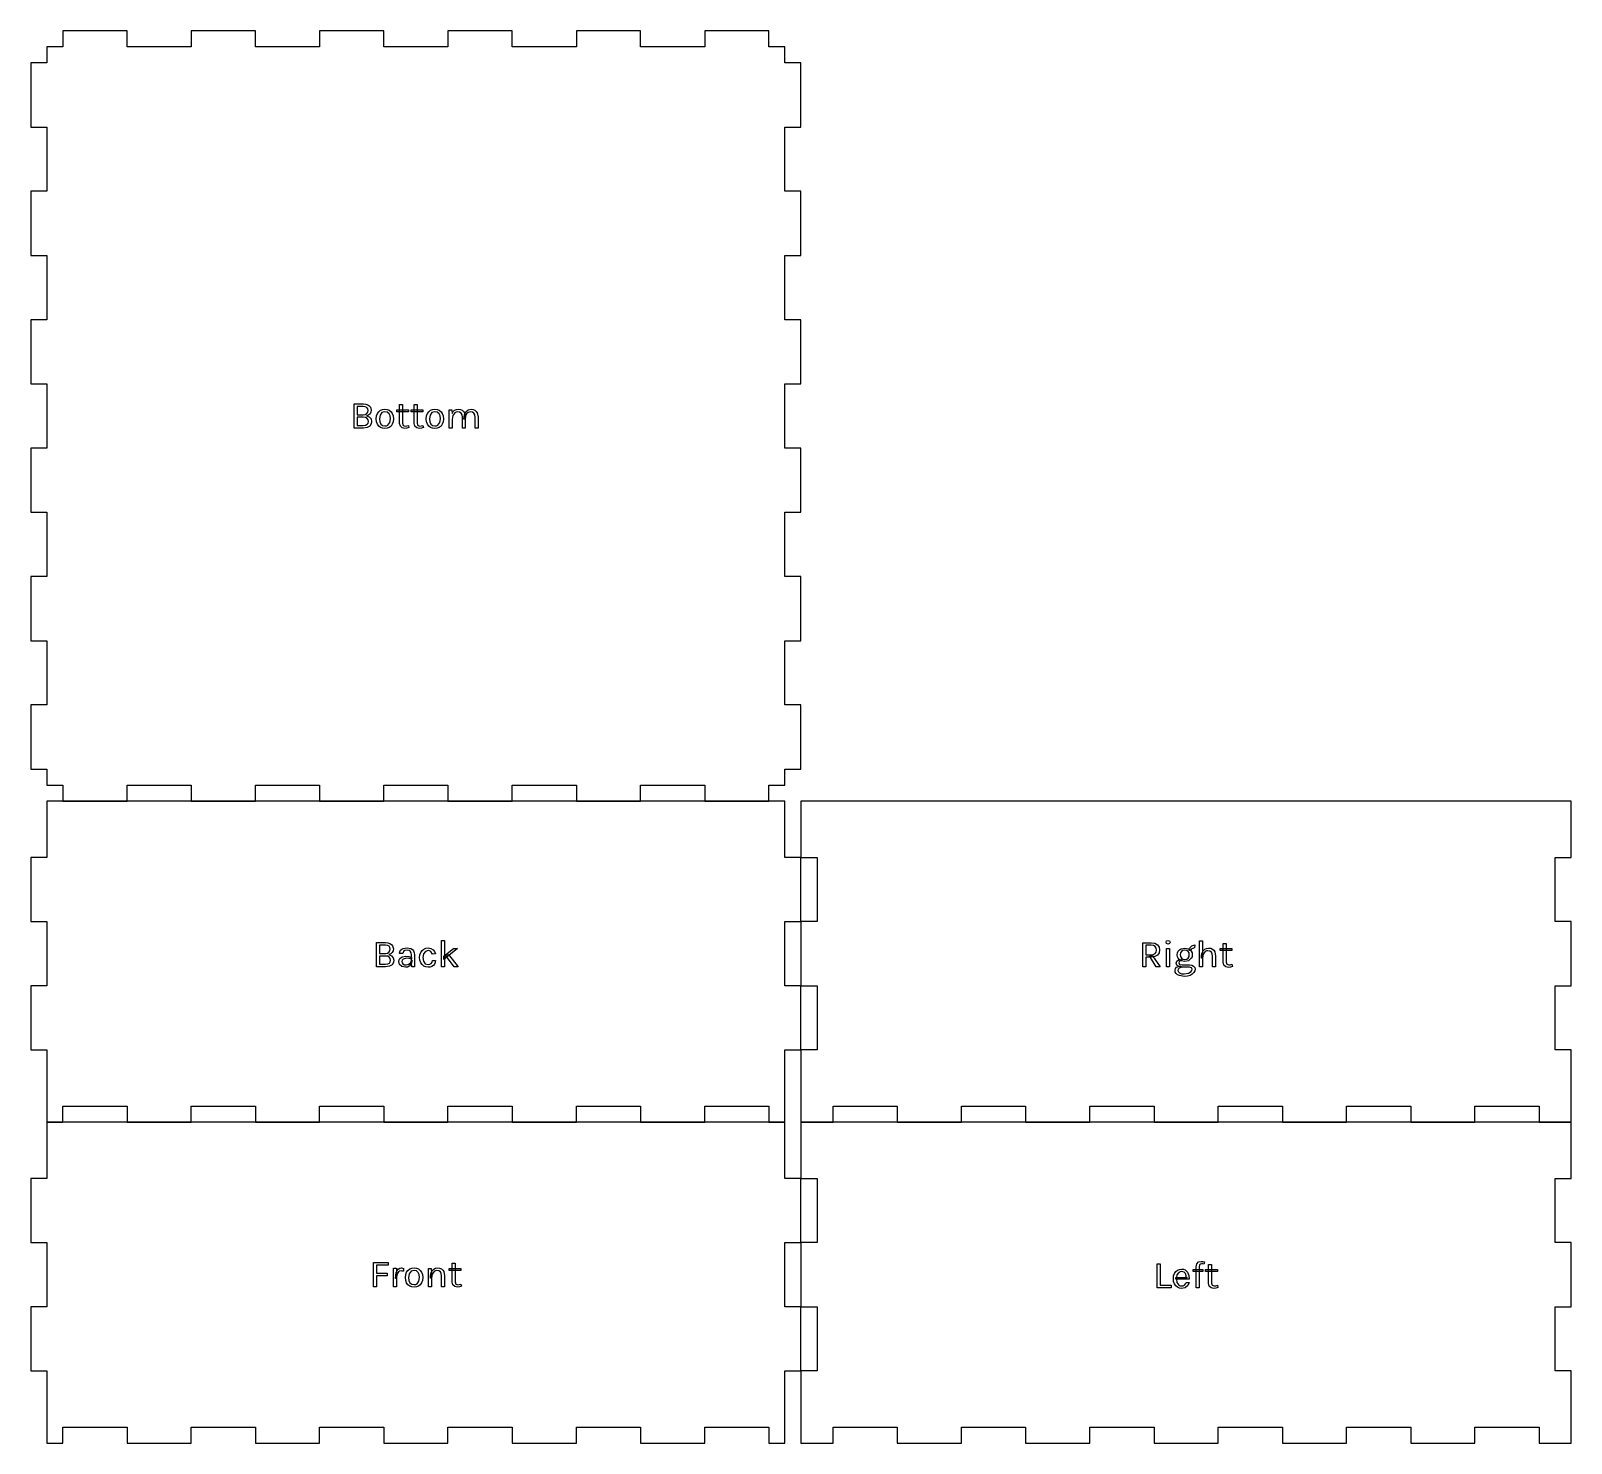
# Model space of a CAD drawing. Extents: x 0 to 480, y 10 to 450.
import ezdxf

# ---------------------------------------------------------------- set-up
doc = ezdxf.new("R2010")
doc.units = 0

msp = doc.modelspace()

# ---------------------------------------------------------------- linework, layer by layer
at = {"layer": 'Layer 1'}
for p, q in [((30, 450), (10, 450)), ((10, 450), (10, 445)), ((30, 445), (30, 450)), ((70, 450), (50, 450)), ((50, 450), (50, 445)), ((70, 445), (70, 450)), ((110, 450), (90, 450)), ((90, 450), (90, 445)), ((110, 445), (110, 450)), ((150, 450), (130, 450)), ((130, 450), (130, 445)), ((150, 445), (150, 450)), ((190, 450), (170, 450)), ((170, 450), (170, 445)), ((190, 445), (190, 450)), ((230, 450), (210, 450)), ((210, 450), (210, 445)), ((230, 445), (230, 450)), ((10, 445), (5, 445)), ((5, 445), (5, 440)), ((50, 445), (30, 445)), ((90, 445), (70, 445)), ((130, 445), (110, 445)), ((170, 445), (150, 445)), ((210, 445), (190, 445)), ((235, 445), (230, 445)), ((235, 440), (235, 445)), ((5, 440), (0, 440)), ((0, 440), (0, 420)), ((240, 440), (235, 440)), ((240, 420), (240, 440)), ((0, 420), (5, 420)), ((5, 420), (5, 400)), ((235, 400), (235, 420)), ((235, 420), (240, 420)), ((5, 400), (0, 400)), ((0, 400), (0, 380)), ((240, 400), (235, 400)), ((240, 380), (240, 400)), ((0, 380), (5, 380)), ((5, 380), (5, 360)), ((235, 360), (235, 380)), ((235, 380), (240, 380)), ((5, 360), (0, 360)), ((0, 360), (0, 340)), ((240, 360), (235, 360)), ((240, 340), (240, 360)), ((0, 340), (5, 340)), ((5, 340), (5, 320)), ((235, 320), (235, 340)), ((235, 340), (240, 340)), ((100.8, 326.232), (100.8, 333.768)), ((100.8, 333.768), (103.62, 333.768)), ((103.596, 332.964), (101.736, 332.964)), ((101.736, 332.964), (101.736, 330.396)), ((104.23275, 332.8815), (103.596, 332.964)), ((103.596, 332.964), (103.596, 332.964)), ((103.596, 332.964), (103.596, 332.964)), ((103.62, 333.768), (104.3775, 333.69975)), ((104.715, 332.634), (104.23275, 332.8815)), ((104.3775, 333.69975), (104.994, 333.495)), ((105.01875, 332.2395), (104.715, 332.634)), ((104.994, 333.495), (105.471, 333.1785)), ((105.01575, 331.15725), (105.12, 331.716)), ((105.12, 331.716), (105.01875, 332.2395)), ((105.12, 331.716), (105.12, 331.716)), ((105.471, 333.1785), (105.81, 332.775)), ((105.81, 332.775), (106.08, 331.8)), ((106.08, 331.8), (105.99075, 331.19475)), ((106.08, 331.8), (106.08, 331.8)), ((108.006, 330.759), (108.41775, 331.34625)), ((108.41775, 331.34625), (108.957, 331.77)), ((108.957, 331.77), (109.60275, 332.0265)), ((109.83825, 331.24125), (109.407, 331.041)), ((109.60275, 332.0265), (110.334, 332.112)), ((110.358, 331.308), (109.83825, 331.24125)), ((110.334, 332.112), (110.334, 332.112)), ((110.334, 332.112), (111.06075, 332.0265)), ((111.0945, 331.16025), (110.358, 331.308)), ((110.358, 331.308), (110.358, 331.308)), ((111.06075, 332.0265), (111.705, 331.77)), ((111.705, 331.77), (112.2435, 331.34625)), ((112.2435, 331.34625), (112.653, 330.759)), ((114.012, 331.32), (114.012, 331.968)), ((114.012, 331.968), (117.672, 331.968)), ((117.672, 331.32), (114.012, 331.32)), ((114.936, 327.708), (114.936, 333.564)), ((114.936, 333.564), (115.86, 333.564)), ((115.86, 333.564), (115.86, 327.732)), ((117.672, 331.968), (117.672, 331.32)), ((117.672, 331.32), (117.672, 331.32)), ((118.524, 331.32), (118.524, 331.968)), ((118.524, 331.968), (122.184, 331.968)), ((122.184, 331.32), (118.524, 331.32)), ((119.448, 327.708), (119.448, 333.564)), ((119.448, 333.564), (120.372, 333.564)), ((120.372, 333.564), (120.372, 327.732)), ((122.184, 331.968), (122.184, 331.32)), ((122.184, 331.32), (122.184, 331.32)), ((123.588, 330.759), (123.99975, 331.34625)), ((123.99975, 331.34625), (124.539, 331.77)), ((124.539, 331.77), (125.18475, 332.0265)), ((125.42025, 331.24125), (124.989, 331.041)), ((125.18475, 332.0265), (125.916, 332.112)), ((125.94, 331.308), (125.42025, 331.24125)), ((125.916, 332.112), (125.916, 332.112)), ((125.916, 332.112), (126.64275, 332.0265)), ((126.6765, 331.16025), (125.94, 331.308)), ((125.94, 331.308), (125.94, 331.308)), ((126.64275, 332.0265), (127.287, 331.77)), ((127.287, 331.77), (127.8255, 331.34625)), ((127.8255, 331.34625), (128.235, 330.759)), ((130.398, 326.232), (130.398, 331.968)), ((130.398, 331.968), (131.202, 331.968)), ((131.202, 331.968), (131.31, 330.816)), ((131.31, 330.816), (131.63475, 331.368)), ((131.63475, 331.368), (132.069, 331.776)), ((132.069, 331.776), (132.60675, 332.028)), ((132.5325, 331.2135), (132.12, 331.002)), ((133.014, 331.284), (132.5325, 331.2135)), ((132.60675, 332.028), (133.242, 332.112)), ((133.62075, 331.17675), (133.014, 331.284)), ((133.014, 331.284), (133.014, 331.284)), ((133.242, 332.112), (133.242, 332.112)), ((133.242, 332.112), (133.87125, 332.03625)), ((133.87125, 332.03625), (134.403, 331.809)), ((134.403, 331.809), (134.82975, 331.44075)), ((134.82975, 331.44075), (135.144, 330.942)), ((135.123, 330.372), (135.57, 331.341)), ((135.57, 331.341), (136.284, 331.92)), ((136.284, 331.92), (137.238, 332.112)), ((137.01, 331.284), (136.3215, 331.13325)), ((137.60775, 331.17675), (137.01, 331.284)), ((137.01, 331.284), (137.01, 331.284)), ((137.238, 332.112), (137.238, 332.112)), ((137.238, 332.112), (137.86725, 332.03625)), ((137.86725, 332.03625), (138.399, 331.809)), ((138.399, 331.809), (138.82575, 331.44075)), ((138.82575, 331.44075), (139.14, 330.942)), ((101.736, 330.396), (103.584, 330.396)), ((101.736, 329.592), (101.736, 327.048)), ((103.608, 329.592), (101.736, 329.592)), ((101.736, 329.592), (101.736, 329.592)), ((101.736, 327.048), (103.608, 327.048)), ((103.584, 330.396), (104.21475, 330.48225)), ((104.304, 329.50575), (103.608, 329.592)), ((103.608, 329.592), (103.608, 329.592)), ((103.608, 327.048), (104.34525, 327.138)), ((104.856, 326.406), (103.62, 326.232)), ((104.21475, 330.48225), (104.703, 330.741)), ((104.808, 329.247), (104.304, 329.50575)), ((104.34525, 327.138), (104.841, 327.408)), ((105.27675, 330.27375), (104.652, 330.024)), ((104.652, 330.024), (104.652, 330.024)), ((104.652, 330.024), (105.465, 329.697)), ((104.703, 330.741), (105.01575, 331.15725)), ((105.114, 328.84575), (104.808, 329.247)), ((104.841, 327.408), (105.12225, 327.819)), ((105.654, 326.874), (104.856, 326.406)), ((105.216, 328.332), (105.114, 328.84575)), ((105.12225, 327.819), (105.216, 328.332)), ((105.216, 328.332), (105.216, 328.332)), ((105.723, 330.675), (105.27675, 330.27375)), ((105.465, 329.697), (106.014, 329.073)), ((106.083, 327.534), (105.654, 326.874)), ((105.99075, 331.19475), (105.723, 330.675)), ((106.014, 329.073), (106.212, 328.284)), ((106.212, 328.284), (106.083, 327.534)), ((106.212, 328.284), (106.212, 328.284)), ((107.658, 329.1), (107.745, 330.00975)), ((107.745, 328.194), (107.658, 329.1)), ((107.658, 329.1), (107.658, 329.1)), ((107.745, 330.00975), (108.006, 330.759)), ((108.006, 327.444), (107.745, 328.194)), ((108.41775, 326.8545), (108.006, 327.444)), ((108.957, 326.43), (108.41775, 326.8545)), ((108.819, 330.279), (108.618, 329.1)), ((108.618, 329.1), (108.618, 329.1)), ((108.618, 329.1), (108.72525, 328.19175)), ((108.72525, 328.19175), (109.047, 327.495)), ((109.407, 331.041), (108.819, 330.279)), ((109.60275, 326.1735), (108.957, 326.43)), ((109.047, 327.495), (109.57725, 327.05175)), ((109.57725, 327.05175), (110.31, 326.904)), ((110.31, 326.904), (110.826, 326.97075)), ((110.31, 326.904), (110.31, 326.904)), ((110.31, 326.904), (110.31, 326.904)), ((110.826, 326.97075), (111.258, 327.171)), ((111.705, 326.43), (111.06075, 326.1735)), ((111.624, 330.717), (111.0945, 331.16025)), ((111.258, 327.171), (111.849, 327.93)), ((111.9435, 330.01725), (111.624, 330.717)), ((112.2435, 326.8545), (111.705, 326.43)), ((111.849, 327.93), (112.05, 329.1)), ((112.05, 329.1), (111.9435, 330.01725)), ((112.05, 329.1), (112.05, 329.1)), ((112.653, 327.444), (112.2435, 326.8545)), ((112.653, 330.759), (112.91175, 330.00975)), ((112.91175, 328.194), (112.653, 327.444)), ((112.91175, 330.00975), (112.998, 329.1)), ((112.998, 329.1), (112.91175, 328.194)), ((112.998, 329.1), (112.998, 329.1)), ((115.152, 326.808), (114.936, 327.708)), ((114.936, 327.708), (114.936, 327.708)), ((115.74, 326.268), (115.152, 326.808)), ((115.86, 327.732), (116.067, 327.066)), ((116.067, 327.066), (116.688, 326.844)), ((116.688, 326.844), (117.165, 326.898)), ((116.688, 326.844), (116.688, 326.844)), ((117.165, 326.898), (117.684, 327.06)), ((117.684, 327.06), (117.684, 327.06)), ((117.684, 327.06), (117.816, 326.388)), ((119.664, 326.808), (119.448, 327.708)), ((119.448, 327.708), (119.448, 327.708)), ((120.252, 326.268), (119.664, 326.808)), ((120.372, 327.732), (120.579, 327.066)), ((120.579, 327.066), (121.2, 326.844)), ((121.2, 326.844), (121.677, 326.898)), ((121.2, 326.844), (121.2, 326.844)), ((121.677, 326.898), (122.196, 327.06)), ((122.196, 327.06), (122.196, 327.06)), ((122.196, 327.06), (122.328, 326.388)), ((123.24, 329.1), (123.327, 330.00975)), ((123.327, 328.194), (123.24, 329.1)), ((123.24, 329.1), (123.24, 329.1)), ((123.327, 330.00975), (123.588, 330.759)), ((123.588, 327.444), (123.327, 328.194)), ((123.99975, 326.8545), (123.588, 327.444)), ((124.539, 326.43), (123.99975, 326.8545)), ((124.401, 330.279), (124.2, 329.1)), ((124.2, 329.1), (124.2, 329.1)), ((124.2, 329.1), (124.30725, 328.19175)), ((124.30725, 328.19175), (124.629, 327.495)), ((124.989, 331.041), (124.401, 330.279)), ((125.18475, 326.1735), (124.539, 326.43)), ((124.629, 327.495), (125.15925, 327.05175)), ((125.15925, 327.05175), (125.892, 326.904)), ((125.892, 326.904), (126.408, 326.97075)), ((125.892, 326.904), (125.892, 326.904)), ((125.892, 326.904), (125.892, 326.904)), ((126.408, 326.97075), (126.84, 327.171)), ((127.287, 326.43), (126.64275, 326.1735)), ((127.206, 330.717), (126.6765, 331.16025)), ((126.84, 327.171), (127.431, 327.93)), ((127.5255, 330.01725), (127.206, 330.717)), ((127.8255, 326.8545), (127.287, 326.43)), ((127.431, 327.93), (127.632, 329.1)), ((127.632, 329.1), (127.5255, 330.01725)), ((127.632, 329.1), (127.632, 329.1)), ((128.235, 327.444), (127.8255, 326.8545)), ((128.235, 330.759), (128.49375, 330.00975)), ((128.49375, 328.194), (128.235, 327.444)), ((128.49375, 330.00975), (128.58, 329.1)), ((128.58, 329.1), (128.49375, 328.194)), ((128.58, 329.1), (128.58, 329.1)), ((131.538, 330.195), (131.334, 328.944)), ((131.334, 328.944), (131.334, 328.944)), ((131.334, 328.944), (131.334, 326.232)), ((132.12, 331.002), (131.538, 330.195)), ((134.085, 330.855), (133.62075, 331.17675)), ((134.37975, 330.32775), (134.085, 330.855)), ((134.478, 329.604), (134.37975, 330.32775)), ((134.478, 326.232), (134.478, 329.604)), ((134.97, 329.016), (135.123, 330.372)), ((135.402, 329.016), (134.97, 329.016)), ((135.144, 330.942), (135.402, 329.604)), ((135.5055, 329.96325), (135.402, 329.016)), ((135.402, 329.604), (135.402, 329.604)), ((135.402, 329.604), (135.402, 326.232)), ((135.402, 329.016), (135.402, 329.016)), ((135.816, 330.681), (135.5055, 329.96325)), ((136.3215, 331.13325), (135.816, 330.681)), ((138.069, 330.855), (137.60775, 331.17675)), ((138.36375, 330.32775), (138.069, 330.855)), ((138.462, 329.604), (138.36375, 330.32775)), ((138.462, 326.232), (138.462, 329.604)), ((139.14, 330.942), (139.398, 329.604)), ((139.398, 329.604), (139.398, 329.604)), ((139.398, 329.604), (139.398, 326.232)), ((103.62, 326.232), (100.8, 326.232)), ((103.62, 326.232), (103.62, 326.232)), ((103.62, 326.232), (103.62, 326.232)), ((110.334, 326.088), (109.60275, 326.1735)), ((111.06075, 326.1735), (110.334, 326.088)), ((110.334, 326.088), (110.334, 326.088)), ((110.334, 326.088), (110.334, 326.088)), ((116.58, 326.088), (115.74, 326.268)), ((117.207, 326.172), (116.58, 326.088)), ((116.58, 326.088), (116.58, 326.088)), ((116.58, 326.088), (116.58, 326.088)), ((117.816, 326.388), (117.207, 326.172)), ((121.092, 326.088), (120.252, 326.268)), ((121.719, 326.172), (121.092, 326.088)), ((121.092, 326.088), (121.092, 326.088)), ((121.092, 326.088), (121.092, 326.088)), ((122.328, 326.388), (121.719, 326.172)), ((125.916, 326.088), (125.18475, 326.1735)), ((126.64275, 326.1735), (125.916, 326.088)), ((125.916, 326.088), (125.916, 326.088)), ((125.916, 326.088), (125.916, 326.088)), ((131.334, 326.232), (130.398, 326.232)), ((131.334, 326.232), (131.334, 326.232)), ((135.402, 326.232), (134.478, 326.232)), ((139.398, 326.232), (138.462, 326.232)), ((139.398, 326.232), (139.398, 326.232)), ((5, 320), (0, 320)), ((0, 320), (0, 300)), ((240, 320), (235, 320)), ((240, 300), (240, 320)), ((0, 300), (5, 300)), ((5, 300), (5, 280)), ((235, 280), (235, 300)), ((235, 300), (240, 300)), ((5, 280), (0, 280)), ((0, 280), (0, 260)), ((240, 280), (235, 280)), ((240, 260), (240, 280)), ((0, 260), (5, 260)), ((5, 260), (5, 240)), ((235, 240), (235, 260)), ((235, 260), (240, 260)), ((5, 240), (0, 240)), ((0, 240), (0, 220)), ((240, 240), (235, 240)), ((240, 220), (240, 240)), ((0, 220), (5, 220)), ((5, 220), (5, 215)), ((235, 215), (235, 220)), ((235, 220), (240, 220)), ((5, 215), (10, 215)), ((10, 215), (10, 210)), ((30, 210), (30, 215)), ((30, 215), (50, 215)), ((50, 215), (50, 210)), ((70, 210), (70, 215)), ((70, 215), (90, 215)), ((90, 215), (90, 210)), ((110, 210), (110, 215)), ((110, 215), (130, 215)), ((130, 215), (130, 210)), ((150, 210), (150, 215)), ((150, 215), (170, 215)), ((170, 215), (170, 210)), ((190, 210), (190, 215)), ((190, 215), (210, 215)), ((210, 215), (210, 210)), ((230, 210), (230, 215)), ((230, 215), (235, 215)), ((235, 210), (5, 210)), ((5, 210), (5, 192.5)), ((10, 210), (30, 210)), ((50, 210), (70, 210)), ((90, 210), (110, 210)), ((130, 210), (150, 210)), ((170, 210), (190, 210)), ((210, 210), (230, 210)), ((235, 192.5), (235, 210)), ((245, 210), (240, 210)), ((240, 210), (240, 192.5)), ((475, 210), (245, 210)), ((480, 210), (475, 210)), ((480, 192.5), (480, 210)), ((5, 192.5), (0, 192.5)), ((0, 192.5), (0, 172.5)), ((240, 192.5), (235, 192.5)), ((240, 172.5), (240, 192.5)), ((240, 192.5), (245, 192.5)), ((245, 192.5), (245, 172.5)), ((475, 172.5), (475, 192.5)), ((475, 192.5), (480, 192.5)), ((0, 172.5), (5, 172.5)), ((5, 172.5), (5, 152.5)), ((235, 152.5), (235, 172.5)), ((235, 172.5), (240, 172.5)), ((245, 172.5), (240, 172.5)), ((240, 172.5), (240, 152.5)), ((480, 172.5), (475, 172.5)), ((480, 152.5), (480, 172.5)), ((107.703, 158.408), (107.703, 165.944)), ((107.703, 165.944), (110.523, 165.944)), ((110.499, 165.14), (108.639, 165.14)), ((108.639, 165.14), (108.639, 162.572)), ((111.13575, 165.0575), (110.499, 165.14)), ((110.499, 165.14), (110.499, 165.14)), ((110.499, 165.14), (110.499, 165.14)), ((110.523, 165.944), (111.2805, 165.87575)), ((111.618, 164.81), (111.13575, 165.0575)), ((111.2805, 165.87575), (111.897, 165.671)), ((111.606, 162.917), (111.91875, 163.33325)), ((111.92175, 164.4155), (111.618, 164.81)), ((111.897, 165.671), (112.374, 165.3545)), ((111.91875, 163.33325), (112.023, 163.892)), ((112.023, 163.892), (111.92175, 164.4155)), ((112.023, 163.892), (112.023, 163.892)), ((112.374, 165.3545), (112.713, 164.951)), ((112.89375, 163.37075), (112.626, 162.851)), ((112.713, 164.951), (112.983, 163.976)), ((112.983, 163.976), (112.89375, 163.37075)), ((112.983, 163.976), (112.983, 163.976)), ((114.9735, 163.12325), (115.203, 163.565)), ((115.203, 163.565), (115.56675, 163.8935)), ((115.56675, 163.8935), (116.046, 164.117)), ((116.046, 164.117), (117.273, 164.288)), ((116.598, 163.472), (116.118, 163.139)), ((117.273, 163.58), (116.598, 163.472)), ((117.273, 164.288), (117.273, 164.288)), ((117.273, 164.288), (118.443, 164.066)), ((117.8505, 163.49525), (117.273, 163.58)), ((117.273, 163.58), (117.273, 163.58)), ((118.263, 163.241), (117.8505, 163.49525)), ((118.5105, 162.79325), (118.263, 163.241)), ((118.443, 164.066), (118.8975, 163.77875)), ((118.8975, 163.77875), (119.241, 163.361)), ((119.241, 163.361), (119.457, 162.80525)), ((121.533, 162.908), (121.95675, 163.5005)), ((121.95675, 163.5005), (122.496, 163.934)), ((122.97, 163.217), (122.361, 162.491)), ((122.496, 163.934), (123.11625, 164.1995)), ((123.771, 163.46), (122.97, 163.217)), ((123.11625, 164.1995), (123.783, 164.288)), ((124.23675, 163.38725), (123.771, 163.46)), ((123.771, 163.46), (123.771, 163.46)), ((123.783, 164.288), (123.783, 164.288)), ((123.783, 164.288), (124.656, 164.141)), ((124.626, 163.169), (124.23675, 163.38725)), ((124.656, 164.141), (125.331, 163.736)), ((125.331, 163.736), (125.808, 163.151)), ((127.959, 158.408), (127.959, 166.592)), ((127.959, 166.592), (128.895, 166.592)), ((128.751, 161.696), (131.679, 164.144)), ((132.987, 164.144), (128.751, 160.7)), ((128.895, 166.592), (128.895, 158.408)), ((131.679, 164.144), (132.987, 164.144)), ((346.485, 158.366), (346.485, 165.902)), ((346.485, 165.902), (349.113, 165.902)), ((347.421, 165.098), (347.421, 162.11)), ((349.113, 165.098), (347.421, 165.098)), ((347.421, 165.098), (347.421, 165.098)), ((349.113, 165.902), (350.24625, 165.74825)), ((349.82625, 164.9975), (349.113, 165.098)), ((349.113, 165.098), (349.113, 165.098)), ((350.346, 164.696), (349.82625, 164.9975)), ((350.24625, 165.74825), (351.066, 165.287)), ((350.66325, 164.2235), (350.346, 164.696)), ((350.65875, 163.00625), (350.769, 163.61)), ((350.769, 163.61), (350.66325, 164.2235)), ((350.769, 163.61), (350.769, 163.61)), ((351.066, 165.287), (351.56325, 164.57525)), ((351.56325, 164.57525), (351.729, 163.67)), ((351.729, 163.67), (351.56325, 162.77375)), ((351.729, 163.67), (351.729, 163.67)), ((353.739, 166.058), (353.907, 166.478)), ((353.907, 165.623), (353.739, 166.058)), ((353.739, 166.058), (353.739, 166.058)), ((353.895, 158.366), (353.895, 164.114)), ((353.895, 164.114), (354.831, 164.114)), ((353.907, 166.478), (354.363, 166.634)), ((354.363, 165.458), (353.907, 165.623)), ((354.363, 166.634), (354.363, 166.634)), ((354.363, 166.634), (354.819, 166.478)), ((354.819, 165.623), (354.363, 165.458)), ((354.363, 165.458), (354.363, 165.458)), ((354.363, 165.458), (354.363, 165.458)), ((354.819, 166.478), (354.987, 166.058)), ((354.987, 166.058), (354.819, 165.623)), ((354.831, 164.114), (354.831, 158.366)), ((354.987, 166.058), (354.987, 166.058)), ((357.34425, 162.737), (357.576, 163.25)), ((357.576, 163.25), (357.9405, 163.67075)), ((357.9405, 163.67075), (358.416, 163.985)), ((358.416, 163.985), (359.607, 164.246)), ((359.02275, 163.46375), (358.578, 163.169)), ((359.607, 163.562), (359.02275, 163.46375)), ((359.607, 164.246), (359.607, 164.246)), ((359.607, 164.246), (360.774, 163.985)), ((360.1935, 163.46375), (359.607, 163.562)), ((359.607, 163.562), (359.607, 163.562)), ((360.633, 163.169), (360.1935, 163.46375)), ((360.774, 163.985), (361.24575, 163.67075)), ((361.047, 163.514), (361.245, 164.399)), ((361.491, 163.334), (361.047, 163.514)), ((361.245, 164.399), (361.809, 164.993)), ((361.24575, 163.67075), (361.611, 163.25)), ((361.563, 163.75625), (361.491, 163.334)), ((361.491, 163.334), (361.491, 163.334)), ((361.491, 163.334), (361.491, 163.334)), ((361.779, 164.051), (361.563, 163.75625)), ((361.611, 163.25), (361.845, 162.737)), ((362.607, 164.282), (361.779, 164.051)), ((361.809, 164.993), (362.679, 165.206)), ((362.679, 165.206), (362.607, 164.282)), ((362.679, 165.206), (362.679, 165.206)), ((364.185, 158.366), (364.185, 166.55)), ((364.185, 166.55), (365.121, 166.55)), ((365.025, 162.788), (365.34975, 163.41275)), ((365.121, 166.55), (365.121, 158.366)), ((365.34975, 163.41275), (365.796, 163.871)), ((365.796, 163.871), (366.35775, 164.15225)), ((366.3195, 163.3475), (365.907, 163.136)), ((366.801, 163.418), (366.3195, 163.3475)), ((366.35775, 164.15225), (367.029, 164.246)), ((367.40775, 163.31075), (366.801, 163.418)), ((366.801, 163.418), (366.801, 163.418)), ((367.029, 164.246), (367.029, 164.246)), ((367.029, 164.246), (367.65825, 164.17025)), ((367.872, 162.989), (367.40775, 163.31075)), ((367.65825, 164.17025), (368.19, 163.943)), ((368.19, 163.943), (368.61675, 163.57475)), ((368.61675, 163.57475), (368.931, 163.076)), ((370.623, 163.454), (370.623, 164.102)), ((370.623, 164.102), (374.283, 164.102)), ((374.283, 163.454), (370.623, 163.454)), ((371.547, 159.842), (371.547, 165.698)), ((371.547, 165.698), (372.471, 165.698)), ((372.471, 165.698), (372.471, 159.866)), ((374.283, 164.102), (374.283, 163.454)), ((374.283, 163.454), (374.283, 163.454)), ((110.523, 158.408), (107.703, 158.408)), ((108.639, 162.572), (110.487, 162.572)), ((108.639, 161.768), (108.639, 159.224)), ((110.511, 161.768), (108.639, 161.768)), ((108.639, 161.768), (108.639, 161.768)), ((108.639, 159.224), (110.511, 159.224)), ((110.487, 162.572), (111.11775, 162.65825)), ((111.207, 161.68175), (110.511, 161.768)), ((110.511, 161.768), (110.511, 161.768)), ((110.511, 159.224), (111.24825, 159.314)), ((111.759, 158.582), (110.523, 158.408)), ((110.523, 158.408), (110.523, 158.408)), ((110.523, 158.408), (110.523, 158.408)), ((111.11775, 162.65825), (111.606, 162.917)), ((111.711, 161.423), (111.207, 161.68175)), ((111.24825, 159.314), (111.744, 159.584)), ((112.17975, 162.44975), (111.555, 162.2)), ((111.555, 162.2), (111.555, 162.2)), ((111.555, 162.2), (112.368, 161.873)), ((112.017, 161.02175), (111.711, 161.423)), ((111.744, 159.584), (112.02525, 159.995)), ((112.557, 159.05), (111.759, 158.582)), ((112.119, 160.508), (112.017, 161.02175)), ((112.02525, 159.995), (112.119, 160.508)), ((112.119, 160.508), (112.119, 160.508)), ((112.626, 162.851), (112.17975, 162.44975)), ((112.368, 161.873), (112.917, 161.249)), ((112.986, 159.71), (112.557, 159.05)), ((112.917, 161.249), (113.115, 160.46)), ((113.115, 160.46), (112.986, 159.71)), ((113.115, 160.46), (113.115, 160.46)), ((114.669, 160.016), (114.74175, 160.544)), ((114.897, 159.17), (114.669, 160.016)), ((114.669, 160.016), (114.669, 160.016)), ((114.74175, 160.544), (114.96, 160.964)), ((114.897, 162.56), (114.9735, 163.12325)), ((115.941, 162.56), (114.897, 162.56)), ((115.587, 158.516), (114.897, 159.17)), ((114.96, 160.964), (115.755, 161.501)), ((116.757, 158.264), (115.587, 158.516)), ((115.764, 160.50275), (115.665, 160.016)), ((115.665, 160.016), (115.665, 160.016)), ((115.665, 160.016), (115.74075, 159.626)), ((115.74075, 159.626), (115.968, 159.296)), ((115.755, 161.501), (116.889, 161.672)), ((116.061, 160.823), (115.764, 160.50275)), ((116.118, 163.139), (115.941, 162.56)), ((115.941, 162.56), (115.941, 162.56)), ((115.968, 159.296), (116.36175, 159.071)), ((117.033, 161.06), (116.061, 160.823)), ((116.36175, 159.071), (116.937, 158.996)), ((116.889, 161.672), (116.889, 161.672)), ((116.889, 161.672), (117.792, 161.582)), ((116.937, 158.996), (117.78, 159.215)), ((116.937, 158.996), (116.937, 158.996)), ((117.864, 160.976), (117.033, 161.06)), ((117.033, 161.06), (117.033, 161.06)), ((117.861, 158.564), (117.354, 158.339)), ((117.78, 159.215), (118.374, 159.764)), ((117.792, 161.582), (118.677, 161.336)), ((118.572, 159.356), (117.861, 158.564)), ((118.677, 160.748), (117.864, 160.976)), ((118.374, 159.764), (118.593, 160.424)), ((118.593, 162.128), (118.5105, 162.79325)), ((118.821, 160.424), (118.572, 159.356)), ((118.593, 159.668), (118.593, 162.128)), ((118.593, 160.424), (118.593, 160.424)), ((118.593, 160.424), (118.821, 160.424)), ((118.713, 158.408), (118.593, 159.668)), ((118.677, 161.336), (118.677, 161.336)), ((118.677, 161.336), (118.677, 160.748)), ((119.529, 158.408), (118.713, 158.408)), ((119.457, 162.80525), (119.529, 162.104)), ((119.529, 162.104), (119.529, 162.104)), ((119.529, 162.104), (119.529, 158.408)), ((119.529, 158.408), (119.529, 158.408)), ((121.167, 161.288), (121.2585, 162.167)), ((121.2585, 160.4255), (121.167, 161.288)), ((121.167, 161.288), (121.167, 161.288)), ((121.2585, 162.167), (121.533, 162.908)), ((121.533, 159.686), (121.2585, 160.4255)), ((121.95675, 159.0845), (121.533, 159.686)), ((122.496, 158.636), (121.95675, 159.0845)), ((122.361, 162.491), (122.127, 161.288)), ((122.127, 161.288), (122.127, 161.288)), ((122.127, 161.288), (122.34, 160.133)), ((122.34, 160.133), (122.925, 159.374)), ((123.11625, 158.357), (122.496, 158.636)), ((122.925, 159.374), (123.771, 159.104)), ((123.771, 159.104), (124.35675, 159.18575)), ((123.771, 159.104), (123.771, 159.104)), ((124.35675, 159.18575), (124.782, 159.431)), ((125.004, 158.534), (124.43925, 158.3315)), ((125.127, 162.38), (124.626, 163.169)), ((124.782, 159.431), (125.04075, 159.82175)), ((125.46375, 158.8535), (125.004, 158.534)), ((125.04075, 159.82175), (125.127, 160.34)), ((126.087, 162.464), (125.127, 162.38)), ((125.127, 160.34), (125.127, 160.34)), ((125.127, 160.34), (126.087, 160.34)), ((125.805, 159.272), (125.46375, 158.8535)), ((126.0165, 159.773), (125.805, 159.272)), ((125.808, 163.151), (126.087, 162.464)), ((126.087, 160.34), (126.0165, 159.773)), ((126.087, 162.464), (126.087, 162.464)), ((128.895, 158.408), (127.959, 158.408)), ((128.751, 160.7), (128.751, 161.696)), ((128.751, 160.7), (128.751, 160.7)), ((128.895, 158.408), (128.895, 158.408)), ((129.243, 162.032), (130.191, 162.2)), ((131.967, 158.408), (129.243, 162.032)), ((130.191, 162.2), (133.119, 158.408)), ((133.119, 158.408), (131.967, 158.408)), ((133.119, 158.408), (133.119, 158.408)), ((347.421, 162.11), (349.041, 162.11)), ((349.113, 161.45), (347.421, 161.45)), ((347.421, 161.45), (347.421, 158.366)), ((350.709, 158.366), (348.549, 161.786)), ((348.549, 161.786), (349.569, 161.786)), ((349.041, 162.11), (349.78575, 162.21425)), ((350.24625, 161.60375), (349.113, 161.45)), ((349.113, 161.45), (349.113, 161.45)), ((349.569, 161.786), (351.921, 158.366)), ((349.78575, 162.21425), (350.328, 162.527)), ((351.066, 162.065), (350.24625, 161.60375)), ((350.328, 162.527), (350.65875, 163.00625)), ((351.56325, 162.77375), (351.066, 162.065)), ((356.931, 159.566), (357.135, 160.178)), ((357.159, 158.936), (356.931, 159.566)), ((356.931, 159.566), (356.931, 159.566)), ((357.036, 158.267), (357.59625, 158.53025)), ((357.135, 160.178), (357.666, 160.562)), ((357.81, 158.471), (357.159, 158.936)), ((357.267, 162.146), (357.34425, 162.737)), ((357.34425, 161.5595), (357.267, 162.146)), ((357.267, 162.146), (357.267, 162.146)), ((357.576, 161.048), (357.34425, 161.5595)), ((357.9405, 160.6265), (357.576, 161.048)), ((357.59625, 158.53025), (358.299, 158.618)), ((357.666, 160.562), (358.371, 160.694)), ((357.882, 160.025), (357.759, 159.626)), ((357.759, 159.626), (357.759, 159.626)), ((357.759, 159.626), (357.987, 159.164)), ((358.815, 158.294), (357.81, 158.471)), ((358.188, 160.265), (357.882, 160.025)), ((358.416, 160.31), (357.9405, 160.6265)), ((357.987, 159.164), (358.815, 158.978)), ((358.551, 160.346), (358.188, 160.265)), ((358.29675, 162.71675), (358.203, 162.146)), ((358.203, 162.146), (358.203, 162.146)), ((358.203, 162.146), (358.29675, 161.585)), ((358.578, 163.169), (358.29675, 162.71675)), ((358.29675, 161.585), (358.578, 161.126)), ((358.299, 158.618), (358.299, 158.618)), ((358.299, 158.618), (358.815, 158.294)), ((358.371, 160.694), (358.371, 160.694)), ((358.371, 160.694), (358.551, 160.346)), ((359.607, 160.046), (358.416, 160.31)), ((358.578, 161.126), (359.02275, 160.82)), ((358.815, 158.978), (358.815, 158.978)), ((358.815, 158.978), (361.047, 158.978)), ((359.02275, 160.82), (359.607, 160.718)), ((359.607, 160.718), (360.1935, 160.82)), ((359.607, 160.718), (359.607, 160.718)), ((359.607, 160.718), (359.607, 160.718)), ((360.774, 160.31), (359.607, 160.046)), ((359.607, 160.046), (359.607, 160.046)), ((359.607, 160.046), (359.607, 160.046)), ((360.1935, 160.82), (360.633, 161.126)), ((360.9075, 162.71675), (360.633, 163.169)), ((360.633, 161.126), (360.9075, 161.585)), ((361.611, 161.048), (360.774, 160.31)), ((360.999, 162.146), (360.9075, 162.71675)), ((360.9075, 161.585), (360.999, 162.146)), ((360.999, 162.146), (360.999, 162.146)), ((361.047, 158.978), (361.77075, 158.8925)), ((361.845, 161.5595), (361.611, 161.048)), ((361.77075, 158.8925), (362.322, 158.636)), ((361.845, 162.737), (361.923, 162.146)), ((361.923, 162.146), (361.845, 161.5595)), ((361.923, 162.146), (361.923, 162.146)), ((362.322, 158.636), (362.67075, 158.2265)), ((364.761, 161.078), (364.827, 162.0065)), ((365.121, 161.078), (364.761, 161.078)), ((364.827, 162.0065), (365.025, 162.788)), ((365.325, 162.329), (365.121, 161.078)), ((365.121, 161.078), (365.121, 161.078)), ((365.907, 163.136), (365.325, 162.329)), ((368.16675, 162.46175), (367.872, 162.989)), ((368.265, 161.738), (368.16675, 162.46175)), ((368.265, 158.366), (368.265, 161.738)), ((368.931, 163.076), (369.189, 161.738)), ((369.189, 161.738), (369.189, 161.738)), ((369.189, 161.738), (369.189, 158.366)), ((371.763, 158.942), (371.547, 159.842)), ((371.547, 159.842), (371.547, 159.842)), ((372.351, 158.402), (371.763, 158.942)), ((373.191, 158.222), (372.351, 158.402)), ((372.471, 159.866), (372.678, 159.2)), ((372.678, 159.2), (373.299, 158.978)), ((373.299, 158.978), (373.776, 159.032)), ((373.299, 158.978), (373.299, 158.978)), ((373.776, 159.032), (374.295, 159.194)), ((374.427, 158.522), (373.818, 158.306)), ((374.295, 159.194), (374.295, 159.194)), ((374.295, 159.194), (374.427, 158.522)), ((117.354, 158.339), (116.757, 158.264)), ((116.757, 158.264), (116.757, 158.264)), ((116.757, 158.264), (116.757, 158.264)), ((123.783, 158.264), (123.11625, 158.357)), ((124.43925, 158.3315), (123.783, 158.264)), ((123.783, 158.264), (123.783, 158.264)), ((123.783, 158.264), (123.783, 158.264)), ((347.421, 158.366), (346.485, 158.366)), ((347.421, 158.366), (347.421, 158.366)), ((351.921, 158.366), (350.709, 158.366)), ((351.921, 158.366), (351.921, 158.366)), ((354.831, 158.366), (353.895, 158.366)), ((354.831, 158.366), (354.831, 158.366)), ((356.547, 157.25), (356.66925, 157.83725)), ((356.63625, 156.76775), (356.547, 157.25)), ((356.547, 157.25), (356.547, 157.25)), ((356.904, 156.329), (356.63625, 156.76775)), ((356.66925, 157.83725), (357.036, 158.267)), ((357.33375, 155.954), (356.904, 156.329)), ((357.909, 155.663), (357.33375, 155.954)), ((357.5475, 157.7045), (357.459, 157.286)), ((357.459, 157.286), (357.459, 157.286)), ((357.459, 157.286), (357.585, 156.854)), ((357.813, 158.024), (357.5475, 157.7045)), ((357.585, 156.854), (357.963, 156.494)), ((358.2405, 158.2265), (357.813, 158.024)), ((359.439, 155.414), (357.909, 155.663)), ((357.963, 156.494), (358.584, 156.251)), ((358.815, 158.294), (358.2405, 158.2265)), ((358.584, 156.251), (359.439, 156.17)), ((361.047, 158.294), (358.815, 158.294)), ((359.439, 156.17), (360.702, 156.377)), ((359.439, 156.17), (359.439, 156.17)), ((360.4095, 155.49725), (359.439, 155.414)), ((359.439, 155.414), (359.439, 155.414)), ((359.439, 155.414), (359.439, 155.414)), ((361.233, 155.747), (360.4095, 155.49725)), ((360.702, 156.377), (361.548, 156.917)), ((361.653, 158.099), (361.047, 158.294)), ((361.047, 158.294), (361.047, 158.294)), ((361.896, 156.1265), (361.233, 155.747)), ((361.548, 156.917), (361.851, 157.634)), ((361.851, 157.634), (361.653, 158.099)), ((361.851, 157.634), (361.851, 157.634)), ((362.385, 156.599), (361.896, 156.1265)), ((362.6865, 157.12925), (362.385, 156.599)), ((362.67075, 158.2265), (362.787, 157.682)), ((362.787, 157.682), (362.6865, 157.12925)), ((362.787, 157.682), (362.787, 157.682)), ((365.121, 158.366), (364.185, 158.366)), ((365.121, 158.366), (365.121, 158.366)), ((369.189, 158.366), (368.265, 158.366)), ((369.189, 158.366), (369.189, 158.366)), ((373.818, 158.306), (373.191, 158.222)), ((373.191, 158.222), (373.191, 158.222)), ((373.191, 158.222), (373.191, 158.222)), ((5, 152.5), (0, 152.5)), ((0, 152.5), (0, 132.5)), ((240, 152.5), (235, 152.5)), ((240, 132.5), (240, 152.5)), ((240, 152.5), (245, 152.5)), ((245, 152.5), (245, 132.5)), ((475, 132.5), (475, 152.5)), ((475, 152.5), (480, 152.5)), ((0, 132.5), (5, 132.5)), ((5, 132.5), (5, 115)), ((235, 132.5), (240, 132.5)), ((235, 115), (235, 132.5)), ((245, 132.5), (240, 132.5)), ((240, 132.5), (240, 115)), ((480, 132.5), (475, 132.5)), ((480, 115), (480, 132.5)), ((5, 115), (5, 110)), ((10, 110), (10, 115)), ((10, 115), (30, 115)), ((30, 115), (30, 110)), ((50, 110), (50, 115)), ((50, 115), (70, 115)), ((70, 115), (70, 110)), ((90, 110), (90, 115)), ((90, 115), (110, 115)), ((110, 115), (110, 110)), ((130, 110), (130, 115)), ((130, 115), (150, 115)), ((150, 115), (150, 110)), ((170, 110), (170, 115)), ((170, 115), (190, 115)), ((190, 115), (190, 110)), ((210, 110), (210, 115)), ((210, 115), (230, 115)), ((230, 115), (230, 110)), ((235, 110), (235, 115)), ((240, 115), (240, 110)), ((250, 110), (250, 115)), ((250, 115), (270, 115)), ((270, 115), (270, 110)), ((290, 110), (290, 115)), ((290, 115), (310, 115)), ((310, 115), (310, 110)), ((330, 110), (330, 115)), ((330, 115), (350, 115)), ((350, 115), (350, 110)), ((370, 110), (370, 115)), ((370, 115), (390, 115)), ((390, 115), (390, 110)), ((410, 110), (410, 115)), ((410, 115), (430, 115)), ((430, 115), (430, 110)), ((450, 110), (450, 115)), ((450, 115), (470, 115)), ((470, 115), (470, 110)), ((480, 110), (480, 115)), ((235, 110), (5, 110)), ((5, 110), (5, 92.5)), ((5, 110), (10, 110)), ((30, 110), (50, 110)), ((70, 110), (90, 110)), ((110, 110), (130, 110)), ((150, 110), (170, 110)), ((190, 110), (210, 110)), ((230, 110), (235, 110)), ((235, 92.5), (235, 110)), ((245, 110), (240, 110)), ((240, 110), (240, 92.5)), ((240, 110), (245, 110)), ((475, 110), (245, 110)), ((245, 110), (250, 110)), ((270, 110), (290, 110)), ((310, 110), (330, 110)), ((350, 110), (370, 110)), ((390, 110), (410, 110)), ((430, 110), (450, 110)), ((470, 110), (475, 110)), ((480, 110), (475, 110)), ((475, 110), (480, 110)), ((480, 92.5), (480, 110)), ((5, 92.5), (0, 92.5)), ((0, 92.5), (0, 72.5)), ((240, 92.5), (235, 92.5)), ((240, 72.5), (240, 92.5)), ((240, 92.5), (245, 92.5)), ((245, 92.5), (245, 72.5)), ((475, 72.5), (475, 92.5)), ((475, 92.5), (480, 92.5)), ((0, 72.5), (5, 72.5)), ((5, 72.5), (5, 52.5)), ((235, 52.5), (235, 72.5)), ((235, 72.5), (240, 72.5)), ((245, 72.5), (240, 72.5)), ((240, 72.5), (240, 52.5)), ((480, 72.5), (475, 72.5)), ((480, 52.5), (480, 72.5)), ((106.743, 58.732), (106.743, 66.268)), ((106.743, 66.268), (111.327, 66.268)), ((111.327, 65.464), (107.679, 65.464)), ((107.679, 65.464), (107.679, 62.956)), ((107.679, 62.956), (111.075, 62.956)), ((111.075, 62.956), (111.075, 62.152)), ((111.327, 66.268), (111.327, 65.464)), ((113.031, 58.732), (113.031, 64.48)), ((113.031, 64.48), (113.967, 64.48)), ((113.679, 61.324), (113.889, 63.139)), ((113.889, 63.139), (114.14775, 63.7705)), ((113.967, 64.48), (113.967, 58.732)), ((114.108, 62.566), (113.967, 61.324)), ((114.561, 63.385), (114.108, 62.566)), ((114.14775, 63.7705), (114.504, 64.219)), ((114.504, 64.219), (114.95325, 64.48675)), ((114.9225, 63.60325), (114.561, 63.385)), ((115.383, 63.676), (114.9225, 63.60325)), ((114.95325, 64.48675), (115.491, 64.576)), ((115.737, 63.637), (115.383, 63.676)), ((115.383, 63.676), (115.383, 63.676)), ((115.491, 64.576), (115.491, 64.576)), ((115.491, 64.576), (115.842, 64.549)), ((116.103, 63.544), (115.737, 63.637)), ((115.842, 64.549), (116.163, 64.468)), ((116.163, 64.468), (116.103, 63.544)), ((116.163, 64.468), (116.163, 64.468)), ((116.769, 61.6), (116.856, 62.50975)), ((116.856, 62.50975), (117.117, 63.259)), ((117.117, 63.259), (117.52875, 63.84625)), ((117.52875, 63.84625), (118.068, 64.27)), ((117.93, 62.779), (117.729, 61.6)), ((118.518, 63.541), (117.93, 62.779)), ((118.068, 64.27), (118.71375, 64.5265)), ((118.94925, 63.74125), (118.518, 63.541)), ((118.71375, 64.5265), (119.445, 64.612)), ((119.469, 63.808), (118.94925, 63.74125)), ((119.445, 64.612), (119.445, 64.612)), ((119.445, 64.612), (120.17175, 64.5265)), ((120.2055, 63.66025), (119.469, 63.808)), ((119.469, 63.808), (119.469, 63.808)), ((120.17175, 64.5265), (120.816, 64.27)), ((120.735, 63.217), (120.2055, 63.66025)), ((121.0545, 62.51725), (120.735, 63.217)), ((120.816, 64.27), (121.3545, 63.84625)), ((121.161, 61.6), (121.0545, 62.51725)), ((121.3545, 63.84625), (121.764, 63.259)), ((121.764, 63.259), (122.02275, 62.50975)), ((122.02275, 62.50975), (122.109, 61.6)), ((123.927, 58.732), (123.927, 64.468)), ((123.927, 64.468), (124.731, 64.468)), ((124.569, 62.3725), (124.767, 63.154)), ((124.731, 64.468), (124.863, 63.148)), ((124.767, 63.154), (125.09175, 63.77875)), ((124.863, 63.148), (124.863, 58.732)), ((125.067, 62.695), (124.863, 61.444)), ((125.649, 63.502), (125.067, 62.695)), ((125.09175, 63.77875), (125.538, 64.237)), ((125.538, 64.237), (126.09975, 64.51825)), ((126.0615, 63.7135), (125.649, 63.502)), ((126.543, 63.784), (126.0615, 63.7135)), ((126.09975, 64.51825), (126.771, 64.612)), ((127.14975, 63.67675), (126.543, 63.784)), ((126.543, 63.784), (126.543, 63.784)), ((126.771, 64.612), (126.771, 64.612)), ((126.771, 64.612), (127.40025, 64.53625)), ((127.614, 63.355), (127.14975, 63.67675)), ((127.40025, 64.53625), (127.932, 64.309)), ((127.90875, 62.82775), (127.614, 63.355)), ((128.007, 62.104), (127.90875, 62.82775)), ((127.932, 64.309), (128.35875, 63.94075)), ((128.35875, 63.94075), (128.673, 63.442)), ((128.673, 63.442), (128.931, 62.104)), ((130.365, 63.82), (130.365, 64.468)), ((130.365, 64.468), (134.025, 64.468)), ((134.025, 63.82), (130.365, 63.82)), ((131.289, 60.208), (131.289, 66.064)), ((131.289, 66.064), (132.213, 66.064)), ((132.213, 66.064), (132.213, 60.232)), ((134.025, 64.468), (134.025, 63.82)), ((134.025, 63.82), (134.025, 63.82)), ((351.015, 65.902), (351.951, 65.902)), ((351.015, 58.366), (351.015, 65.902)), ((351.015, 65.902), (351.015, 65.902)), ((351.951, 65.902), (351.951, 59.182)), ((356.109, 62.098), (356.361, 62.842)), ((356.361, 62.842), (356.75925, 63.44125)), ((356.75925, 63.44125), (357.282, 63.883)), ((357.147, 62.467), (356.961, 61.474)), ((357.705, 63.208), (357.147, 62.467)), ((357.282, 63.883), (357.90825, 64.15525)), ((358.122, 63.4195), (357.705, 63.208)), ((357.90825, 64.15525), (358.617, 64.246)), ((358.629, 63.49), (358.122, 63.4195)), ((358.617, 64.246), (358.617, 64.246)), ((358.617, 64.246), (359.223, 64.18)), ((359.349, 63.31), (358.629, 63.49)), ((358.629, 63.49), (358.629, 63.49)), ((359.223, 64.18), (359.733, 63.982)), ((359.787, 62.833), (359.349, 63.31)), ((359.733, 63.982), (360.477, 63.268)), ((360, 62.182), (359.787, 62.833)), ((360.477, 63.268), (360.87, 62.251)), ((362.163, 63.454), (362.163, 64.102)), ((362.163, 64.102), (365.223, 64.102)), ((365.223, 63.454), (362.163, 63.454)), ((363.099, 64.99), (363.318, 65.923)), ((363.099, 58.366), (363.099, 64.99)), ((363.318, 65.923), (363.906, 66.46)), ((363.906, 66.46), (364.731, 66.634)), ((364.161, 65.548), (364.035, 64.978)), ((364.035, 64.978), (364.035, 64.978)), ((364.035, 64.978), (364.035, 58.366)), ((364.479, 65.818), (364.161, 65.548)), ((364.863, 65.89), (364.479, 65.818)), ((364.731, 66.634), (364.731, 66.634)), ((364.731, 66.634), (365.232, 66.598)), ((365.202, 65.854), (364.863, 65.89)), ((364.863, 65.89), (364.863, 65.89)), ((365.559, 65.746), (365.202, 65.854)), ((365.223, 64.102), (365.223, 63.454)), ((365.223, 63.454), (365.223, 63.454)), ((365.232, 66.598), (365.739, 66.49)), ((365.739, 66.49), (365.559, 65.746)), ((365.739, 66.49), (365.739, 66.49)), ((366.093, 63.454), (366.093, 64.102)), ((366.093, 64.102), (369.753, 64.102)), ((369.753, 63.454), (366.093, 63.454)), ((367.017, 59.842), (367.017, 65.698)), ((367.017, 65.698), (367.941, 65.698)), ((367.941, 65.698), (367.941, 59.866)), ((369.753, 64.102), (369.753, 63.454)), ((369.753, 63.454), (369.753, 63.454)), ((107.679, 58.732), (106.743, 58.732)), ((111.075, 62.152), (107.679, 62.152)), ((107.679, 62.152), (107.679, 58.732)), ((107.679, 58.732), (107.679, 58.732)), ((113.967, 58.732), (113.031, 58.732)), ((113.967, 61.324), (113.679, 61.324)), ((113.967, 61.324), (113.967, 61.324)), ((113.967, 61.324), (113.967, 61.324)), ((113.967, 58.732), (113.967, 58.732)), ((116.856, 60.694), (116.769, 61.6)), ((116.769, 61.6), (116.769, 61.6)), ((117.117, 59.944), (116.856, 60.694)), ((117.52875, 59.3545), (117.117, 59.944)), ((118.068, 58.93), (117.52875, 59.3545)), ((117.729, 61.6), (117.729, 61.6)), ((117.729, 61.6), (117.83625, 60.69175)), ((117.83625, 60.69175), (118.158, 59.995)), ((118.71375, 58.6735), (118.068, 58.93)), ((118.158, 59.995), (118.68825, 59.55175)), ((118.68825, 59.55175), (119.421, 59.404)), ((119.445, 58.588), (118.71375, 58.6735)), ((119.421, 59.404), (119.937, 59.47075)), ((119.421, 59.404), (119.421, 59.404)), ((119.421, 59.404), (119.421, 59.404)), ((120.17175, 58.6735), (119.445, 58.588)), ((119.445, 58.588), (119.445, 58.588)), ((119.445, 58.588), (119.445, 58.588)), ((119.937, 59.47075), (120.369, 59.671)), ((120.816, 58.93), (120.17175, 58.6735)), ((120.369, 59.671), (120.96, 60.43)), ((121.3545, 59.3545), (120.816, 58.93)), ((120.96, 60.43), (121.161, 61.6)), ((121.161, 61.6), (121.161, 61.6)), ((121.764, 59.944), (121.3545, 59.3545)), ((122.02275, 60.694), (121.764, 59.944)), ((122.109, 61.6), (122.02275, 60.694)), ((122.109, 61.6), (122.109, 61.6)), ((124.863, 58.732), (123.927, 58.732)), ((124.503, 61.444), (124.569, 62.3725)), ((124.863, 61.444), (124.503, 61.444)), ((124.863, 61.444), (124.863, 61.444)), ((124.863, 58.732), (124.863, 58.732)), ((128.007, 58.732), (128.007, 62.104)), ((128.931, 58.732), (128.007, 58.732)), ((128.931, 62.104), (128.931, 62.104)), ((128.931, 62.104), (128.931, 58.732)), ((128.931, 58.732), (128.931, 58.732)), ((131.505, 59.308), (131.289, 60.208)), ((131.289, 60.208), (131.289, 60.208)), ((132.093, 58.768), (131.505, 59.308)), ((132.933, 58.588), (132.093, 58.768)), ((132.213, 60.232), (132.42, 59.566)), ((132.42, 59.566), (133.041, 59.344)), ((133.56, 58.672), (132.933, 58.588)), ((132.933, 58.588), (132.933, 58.588)), ((132.933, 58.588), (132.933, 58.588)), ((133.041, 59.344), (133.518, 59.398)), ((133.041, 59.344), (133.041, 59.344)), ((133.518, 59.398), (134.037, 59.56)), ((134.169, 58.888), (133.56, 58.672)), ((134.037, 59.56), (134.037, 59.56)), ((134.037, 59.56), (134.169, 58.888)), ((355.311, 58.366), (351.015, 58.366)), ((351.951, 59.182), (355.311, 59.182)), ((355.311, 59.182), (355.311, 58.366)), ((356.025, 61.222), (356.109, 62.098)), ((356.10975, 60.391), (356.025, 61.222)), ((356.025, 61.222), (356.025, 61.222)), ((356.364, 59.662), (356.10975, 60.391)), ((356.7645, 59.05825), (356.364, 59.662)), ((357.288, 58.603), (356.7645, 59.05825)), ((356.781, 61.078), (356.781, 61.654)), ((356.781, 61.654), (360.315, 61.654)), ((360.933, 61.078), (356.781, 61.078)), ((356.961, 61.474), (356.961, 61.474)), ((356.961, 61.474), (356.961, 61.09)), ((356.961, 61.09), (357.144, 60.016)), ((357.144, 60.016), (357.693, 59.266)), ((357.91275, 58.31725), (357.288, 58.603)), ((357.693, 59.266), (358.107, 59.059)), ((358.617, 58.222), (357.91275, 58.31725)), ((358.107, 59.059), (358.617, 58.99)), ((358.617, 58.99), (359.1255, 59.0575)), ((358.617, 58.99), (358.617, 58.99)), ((359.727, 58.444), (358.617, 58.222)), ((358.617, 58.222), (358.617, 58.222)), ((358.617, 58.222), (358.617, 58.222)), ((359.1255, 59.0575), (359.535, 59.26)), ((359.535, 59.26), (359.8245, 59.5945)), ((360.537, 59.077), (359.727, 58.444)), ((359.8245, 59.5945), (359.973, 60.058)), ((359.973, 60.058), (359.973, 60.058)), ((359.973, 60.058), (360.945, 60.058)), ((360.039, 61.474), (360, 62.182)), ((360.315, 61.654), (360.039, 61.474)), ((360.945, 60.058), (360.537, 59.077)), ((360.87, 62.251), (360.933, 61.078)), ((360.933, 61.078), (360.933, 61.078)), ((364.035, 58.366), (363.099, 58.366)), ((364.035, 58.366), (364.035, 58.366)), ((367.233, 58.942), (367.017, 59.842)), ((367.017, 59.842), (367.017, 59.842)), ((367.821, 58.402), (367.233, 58.942)), ((368.661, 58.222), (367.821, 58.402)), ((367.941, 59.866), (368.148, 59.2)), ((368.148, 59.2), (368.769, 58.978)), ((369.288, 58.306), (368.661, 58.222)), ((368.661, 58.222), (368.661, 58.222)), ((368.661, 58.222), (368.661, 58.222)), ((368.769, 58.978), (369.246, 59.032)), ((368.769, 58.978), (368.769, 58.978)), ((369.246, 59.032), (369.765, 59.194)), ((369.897, 58.522), (369.288, 58.306)), ((369.765, 59.194), (369.765, 59.194)), ((369.765, 59.194), (369.897, 58.522)), ((5, 52.5), (0, 52.5)), ((0, 52.5), (0, 32.5)), ((240, 52.5), (235, 52.5)), ((240, 32.5), (240, 52.5)), ((240, 52.5), (245, 52.5)), ((245, 52.5), (245, 32.5)), ((475, 32.5), (475, 52.5)), ((475, 52.5), (480, 52.5)), ((0, 32.5), (5, 32.5)), ((5, 32.5), (5, 15)), ((235, 32.5), (240, 32.5)), ((235, 15), (235, 32.5)), ((245, 32.5), (240, 32.5)), ((240, 32.5), (240, 15)), ((480, 32.5), (475, 32.5)), ((480, 15), (480, 32.5)), ((5, 15), (5, 10)), ((10, 10), (10, 15)), ((10, 15), (30, 15)), ((30, 15), (30, 10)), ((50, 10), (50, 15)), ((50, 15), (70, 15)), ((70, 15), (70, 10)), ((90, 10), (90, 15)), ((90, 15), (110, 15)), ((110, 15), (110, 10)), ((130, 10), (130, 15)), ((130, 15), (150, 15)), ((150, 15), (150, 10)), ((170, 10), (170, 15)), ((170, 15), (190, 15)), ((190, 15), (190, 10)), ((210, 10), (210, 15)), ((210, 15), (230, 15)), ((230, 15), (230, 10)), ((235, 10), (235, 15)), ((240, 15), (240, 10)), ((250, 10), (250, 15)), ((250, 15), (270, 15)), ((270, 15), (270, 10)), ((290, 10), (290, 15)), ((290, 15), (310, 15)), ((310, 15), (310, 10)), ((330, 10), (330, 15)), ((330, 15), (350, 15)), ((350, 15), (350, 10)), ((370, 10), (370, 15)), ((370, 15), (390, 15)), ((390, 15), (390, 10)), ((410, 10), (410, 15)), ((410, 15), (430, 15)), ((430, 15), (430, 10)), ((450, 10), (450, 15)), ((450, 15), (470, 15)), ((470, 15), (470, 10)), ((480, 10), (480, 15)), ((5, 10), (10, 10)), ((30, 10), (50, 10)), ((70, 10), (90, 10)), ((110, 10), (130, 10)), ((150, 10), (170, 10)), ((190, 10), (210, 10)), ((230, 10), (235, 10)), ((240, 10), (245, 10)), ((245, 10), (250, 10)), ((270, 10), (290, 10)), ((310, 10), (330, 10)), ((350, 10), (370, 10)), ((390, 10), (410, 10)), ((430, 10), (450, 10)), ((470, 10), (475, 10)), ((475, 10), (480, 10))]:
    msp.add_line(p, q, dxfattribs=at)

doc.saveas('drawing.dxf')
